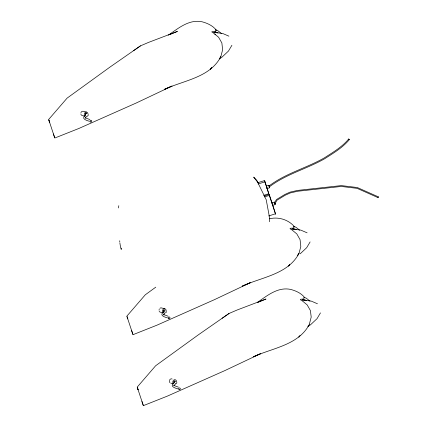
<?xml version="1.0" encoding="UTF-8"?>
<svg xmlns="http://www.w3.org/2000/svg" width="427" height="427" viewBox="0 0 427 427"><rect width="100%" height="100%" fill="white"/><g stroke="black" fill="none" stroke-linecap="round" stroke-linejoin="round"><path stroke-width="0.64" d="M266.373 186.087L267.158 188.547L269.618 187.763L268.834 185.297L266.373 186.087L266.528 186.444M268.834 185.297L269.138 186.311M274.737 203.006L275.175 204.554L272.714 205.339L271.93 202.878L274.39 202.094L274.929 203.786L274.732 203.092L275.143 203.412L277.032 200.194L285.263 195.198L290.307 192.935L297.726 191.248L341.29 186.45L357.079 188.344L378.018 197.616L378.338 196.842L357.308 187.528L341.296 185.601L297.587 190.421L290.04 192.134L284.873 194.45L276.418 199.585L274.588 202.713M274.39 202.094L275.175 204.554M269.234 186.615L269.474 186.786C285.999 174.136 306.73 168.959 324.696 158.727C333.412 153.112 342.614 147.747 349.313 139.656L348.688 138.999C342.038 147.027 332.905 152.354 324.253 157.926C306.292 168.153 285.567 173.325 269.047 185.975M378.018 197.616L378.327 196.847M118.498 207.949L118.807 205.697M269.336 221.741L269.752 218.757L266.213 199.756L257.678 182.27L253.665 177.104L256.798 180.322L257.983 182.74M163.552 314.977L163.408 314.123L164.149 314.752L168.094 316.21M215.171 31.902L215.405 29.655L217.695 30.552L221.442 33.525M293.37 228.562L293.605 226.315L295.895 227.212L299.642 230.185M303.72 299.524L303.955 297.277L306.25 298.174L309.991 301.147M231.914 45.267L228.472 51.053L221.971 57.159L219.403 58.846L219.585 58.339M297.779 254.999L297.603 255.506L299.13 252.939L300.821 246.454L300.064 239.632L296.818 233.932L291.342 229.406L290.339 229L290.045 228.354L292.378 228.071L296.269 229.587M308.134 325.961L307.952 326.468L310.52 324.782L317.021 318.675L320.463 312.884M309.361 324.221L311.203 317.074L310.413 310.594L307.173 304.894L301.692 300.368L300.693 299.962L300.4 299.316L302.732 299.028L306.618 300.549L302.284 299.903L311.203 301.083L317.453 303.778M166.589 311.806L165.975 312.532M176.943 382.768L176.18 383.638M310.114 241.928L306.671 247.719L300.165 253.819M219.403 58.846L220.93 56.279L222.622 49.794L221.864 42.972L218.619 37.272L213.142 32.746L212.139 32.34L211.851 31.694L214.178 31.406L218.069 32.927L213.735 32.281L222.648 33.466L228.899 36.162M220.882 56.567C210.185 77.527 183.856 80.351 164.657 89.259M299.081 253.227C288.252 274.374 261.596 277.102 242.242 286.154L250.238 282.717L214.439 299.663L157.013 325.15L133 334.688M309.431 324.184C298.735 345.144 272.405 347.968 253.206 356.881M269.474 186.786L269.33 186.348M85.389 115.253C80.618 118.679 86.649 120.547 89.371 121.252M85.624 117.985C85.987 115.909 87.85 116.881 88.437 114.703M163.589 311.913C158.817 315.339 164.849 317.208 167.571 317.912M163.824 314.646L164.971 313.044M173.938 382.875C169.167 386.302 175.198 388.164 177.92 388.869M174.173 385.602L175.321 384.001M211.514 67.866L210.308 69.462L211.851 67.498M289.709 264.526L288.508 266.122L289.666 264.649M299.663 336.017L298.863 337.084L300.016 335.606M348.688 138.999L349.339 139.624M48.662 119.475L67.098 98.13L109.803 67.204L140.472 45.865L148.468 42.428L177.445 31.395L170.063 34.464M126.862 316.135L145.297 294.79L155.764 287.168M137.211 387.097L155.647 365.747L198.358 334.827L229.021 313.487L237.017 310.045L265.994 299.017L257.385 302.594M165.003 310.984L163.925 311.662A0.891 0.721 -78.3 0 1 164.181 310.05L164.56 310.045A0.891 0.747 -76.1 0 1 164.886 310.269M133.55 50.674L140.472 45.865M222.099 318.296L229.021 313.487M168.217 35.227C178.235 28.385 189.097 18.964 202.217 21.82C207.703 23.266 213.142 25.86 216.606 30.514M257.31 302.487C267.126 295.687 277.892 286.634 290.766 289.442C296.018 290.867 301.329 293.221 304.723 297.646M164.614 89.248L172.038 86.057L136.24 103.003L78.814 128.49L54.8 138.028M253.734 356.625L260.587 353.679L224.794 370.62L167.368 396.112L143.349 405.65M53.423 133.929L54.688 137.713L48.758 119.795L49.575 122.186L49.084 120.713M257.801 182.692L264.575 180.578M258.1 184.005L264.868 181.843L264.633 181.011M263.881 195.31L268.802 193.741L264.729 180.888M264.281 195.982L269.202 194.413L272.047 203.017M264.42 196.938L269.341 195.369L269.202 194.413M268.674 215.961L275.442 213.804L275.607 214.199L272.864 205.478M131.623 330.589L132.888 334.378L126.958 316.455L127.774 318.846L127.283 317.373M141.972 401.545L143.242 405.335L137.313 387.412L138.124 389.808L137.633 388.335M269.544 218.784C278.596 216.516 288.999 219.793 294.806 227.175M86.793 113.795A0.891 0.747 -76.1 0 0 86.366 113.385L85.982 113.39A0.891 0.721 -78.3 0 0 85.715 115.012M174.723 380.975L174.536 381.012A0.891 0.721 -78.3 0 0 174.435 382.72A0.891 0.747 -76.1 0 1 174.723 380.975L174.915 381.007A0.891 0.747 -76.1 0 1 175.091 381.092M295.649 229.496L291.935 228.941L300.848 230.126L307.098 232.822M214.744 34.123L215.544 34.245M275.143 203.412L274.748 203.247M83.132 111.25L86.569 112.098M82.214 115.53L84.509 116.096M164.769 308.758L161.326 307.91A2.188 1.831 -76.1 0 0 159.922 308.283M163.279 312.9L160.413 312.19A2.188 1.831 -76.1 0 1 159.575 311.721M170.763 383.147L173.058 383.718M89.9 119.549L85.955 118.092L85.208 117.462L85.411 118.098M178.449 387.166L174.504 385.714L173.762 385.085L173.96 385.72M269.586 187.72L269.175 186.428M267.158 188.547L267.083 188.184M264.073 195.219L264.655 196.409M269.213 186.546L269.341 186.882L269.25 186.546M266.619 186.7L266.923 187.634M264.868 181.843L268.802 193.741M269.341 195.369L275.442 213.804M163.883 311.667A0.891 0.747 -76.1 0 1 164.368 310.018M159.276 311.31A2.188 1.831 -76.1 0 1 159.084 310.808M159.074 309.692A2.188 1.831 -76.1 0 1 159.255 309.148M163.402 312.874A2.188 1.831 -76.1 0 1 162.623 310.178A2.188 1.831 -76.1 0 1 164.923 308.801A2.188 1.831 -76.1 0 1 166.108 311.256M165.254 312.665A2.188 1.831 -76.1 0 1 164.811 312.932M175.235 381.231A0.891 0.747 -76.1 0 1 175.406 381.626M169.93 382.683A2.188 1.831 -76.1 0 1 169.626 382.266M169.439 381.77A2.188 1.831 -76.1 0 1 169.428 380.649M169.604 380.11A2.188 1.831 -76.1 0 1 170.72 378.973M171.2 378.845A2.188 1.831 -76.1 0 1 172.129 379.032M173.757 383.836A2.188 1.831 -76.1 0 1 172.972 381.135A2.188 1.831 -76.1 0 1 175.273 379.758A2.188 1.831 -76.1 0 1 176.458 382.218M175.609 383.627A2.188 1.831 -76.1 0 1 175.166 383.894M121.295 248.119A4.483 0.342 80.5 0 1 120.916 248.567A4.483 0.342 80.5 0 1 119.88 242.856M119.779 241.933A4.483 0.342 80.5 0 1 119.741 240.764M85.683 115.007A0.891 0.747 -76.1 0 1 86.169 113.358M81.765 115.365A2.188 1.831 -76.1 0 1 81.376 115.06M81.077 114.649A2.188 1.831 -76.1 0 1 80.89 114.148M80.874 113.027A2.188 1.831 -76.1 0 1 81.055 112.488M81.343 112.007A2.188 1.831 -76.1 0 1 82.651 111.228M85.208 116.213A2.188 1.831 -76.1 0 1 85.165 112.472A2.188 1.831 -76.1 0 1 87.967 114.03M168.798 318.67A0.891 0.865 -18.4 0 0 169.989 317.699A0.891 0.865 -18.4 0 0 168.548 317.186A0.891 0.865 -18.4 0 0 168.798 318.67M179.148 389.627A0.891 0.865 -18.4 0 0 180.343 388.655A0.891 0.865 -18.4 0 0 178.902 388.148A0.891 0.865 -18.4 0 0 179.148 389.627M90.599 122.01A0.891 0.865 -18.4 0 0 91.789 121.038A0.891 0.865 -18.4 0 0 90.353 120.526A0.891 0.865 -18.4 0 0 90.599 122.01"/></g></svg>
